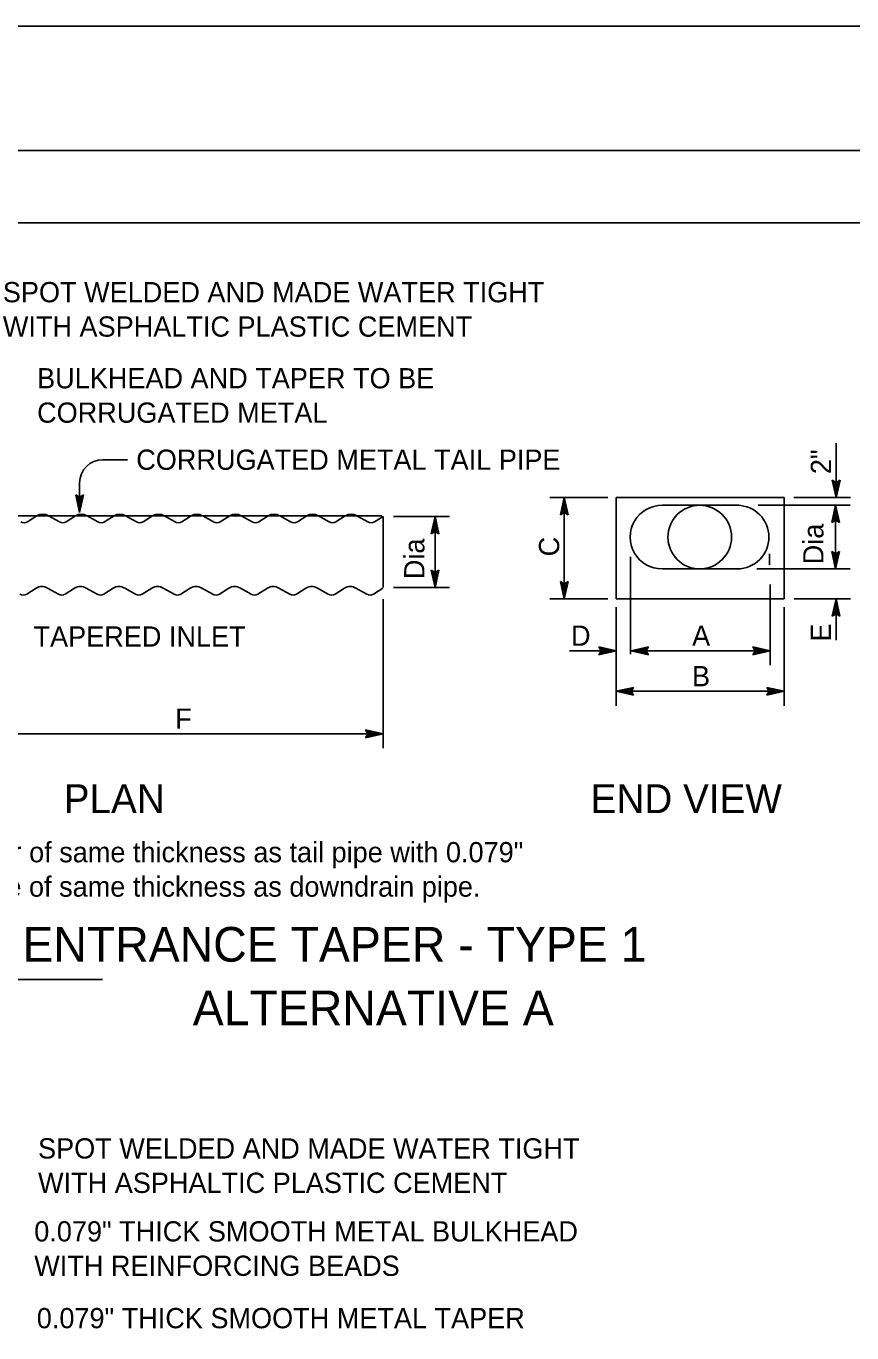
# Model space of a CAD drawing. Extents: x -894 to 866, y -472 to 714.
# Drawn here: x -693 to -407.5, y 261.6 to 713.6 of the extents above; entities that cross this region are included whole.
import ezdxf

# ---------------------------------------------------------------- set-up
doc = ezdxf.new("R2010")
doc.units = 0
for name, color, linetype in [('56 Stage 3 Anno', 7, 'Continuous'), ('57 Undefined', 7, 'Continuous'), ('60 Nongeo Data', 7, 'Continuous'), ('border_PLOTTING-ELEMENTS', 7, 'Continuous'), ('border_rw_22x34_Cut_Lines', 7, 'Continuous'), ('border_SHEET', 7, 'Continuous')]:
    doc.layers.add(name, color=color, linetype=linetype)

msp = doc.modelspace()

# ---------------------------------------------------------------- linework, layer by layer
at = {"layer": '56 Stage 3 Anno'}
for p, q in [((-412.91, 569.35), (-412.91, 550.5)), ((-666.45, 563.61), (-657.88, 563.61)), ((-412.91, 550.5), (-414.24, 556.5)), ((-414.24, 556.5), (-414.24, 556.5)), ((-414.24, 556.5), (-412.91, 555.7)), ((-412.91, 551.89), (-413.88, 556.27)), ((-412.91, 553.27), (-413.53, 556.09)), ((-412.91, 555.7), (-411.57, 556.5)), ((-411.57, 556.5), (-412.91, 550.5)), ((-411.92, 556.29), (-412.91, 551.88)), ((-412.28, 556.05), (-412.91, 553.27)), ((-411.57, 556.5), (-411.57, 556.5)), ((-674.45, 545.4), (-675.78, 551.4)), ((-675.78, 551.4), (-675.78, 551.4)), ((-675.78, 551.4), (-674.45, 550.6)), ((-674.45, 555.61), (-674.45, 545.4)), ((-674.45, 550.6), (-673.11, 551.4)), ((-673.11, 551.4), (-674.45, 545.4)), ((-673.11, 551.4), (-673.11, 551.4)), ((-412.91, 554.65), (-413.17, 555.86)), ((-412.63, 555.88), (-412.91, 554.65)), ((-674.46, 546.79), (-675.43, 551.16)), ((-674.45, 548.16), (-675.08, 550.99)), ((-674.45, 549.54), (-674.72, 550.75)), ((-673.47, 551.18), (-674.45, 546.78)), ((-673.83, 550.95), (-674.45, 548.16)), ((-674.18, 550.77), (-674.45, 549.54)), ((-491.85, 550.5), (-511.91, 550.5)), ((-508.25, 544.5), (-506.91, 550.5)), ((-507.89, 544.72), (-506.91, 549.12)), ((-507.53, 544.95), (-506.91, 547.74)), ((-506.91, 550.5), (-506.91, 515.5)), ((-506.91, 550.5), (-506.91, 550.5)), ((-506.91, 550.5), (-505.58, 544.5)), ((-506.91, 549.11), (-505.94, 544.74)), ((-506.91, 547.74), (-506.28, 544.92)), ((-439.92, 547.84), (-408.11, 547.84)), ((-427.55, 550.5), (-407.91, 550.5)), ((-414.45, 541.84), (-413.11, 547.84)), ((-413.11, 547.84), (-413.11, 525.84)), ((-413.11, 547.84), (-413.11, 547.84)), ((-413.11, 547.84), (-411.78, 541.84)), ((-412.91, 550.5), (-412.91, 550.5)), ((-674.45, 545.4), (-674.45, 545.4)), ((-565.91, 544.01), (-546.57, 544.01)), ((-552.91, 538.01), (-551.57, 544.01)), ((-552.55, 538.22), (-551.57, 542.63)), ((-551.57, 544.01), (-551.57, 519.38)), ((-551.57, 544.01), (-551.57, 544.01)), ((-551.57, 544.01), (-550.24, 538.01)), ((-551.56, 542.62), (-550.6, 538.24)), ((-506.91, 545.3), (-508.25, 544.5)), ((-508.25, 544.5), (-508.25, 544.5)), ((-507.19, 545.13), (-506.91, 546.36)), ((-506.91, 546.36), (-506.64, 545.15)), ((-505.58, 544.5), (-506.91, 545.3)), ((-505.58, 544.5), (-505.58, 544.5)), ((-413.11, 542.64), (-414.45, 541.84)), ((-414.09, 542.05), (-413.11, 546.46)), ((-413.74, 542.29), (-413.11, 545.07)), ((-413.39, 542.46), (-413.11, 543.69)), ((-413.11, 546.44), (-412.14, 542.07)), ((-413.11, 545.07), (-412.49, 542.25)), ((-413.11, 543.69), (-412.85, 542.48)), ((-411.78, 541.84), (-413.11, 542.64)), ((-551.57, 538.81), (-552.91, 538.01)), ((-552.91, 538.01), (-552.91, 538.01)), ((-552.19, 538.46), (-551.57, 541.24)), ((-551.84, 538.63), (-551.57, 539.86)), ((-551.57, 541.24), (-550.94, 538.42)), ((-551.57, 539.86), (-551.3, 538.65)), ((-550.24, 538.01), (-551.57, 538.81)), ((-550.24, 538.01), (-550.24, 538.01)), ((-414.45, 541.84), (-414.45, 541.84)), ((-411.78, 541.84), (-411.78, 541.84)), ((-484.03, 529.98), (-484.03, 496.33)), ((-435.91, 531), (-435.91, 527.27)), ((-413.11, 525.84), (-414.44, 531.84)), ((-414.44, 531.84), (-414.44, 531.84)), ((-414.44, 531.84), (-413.11, 531.04)), ((-413.11, 527.23), (-414.08, 531.6)), ((-413.11, 528.6), (-413.73, 531.42)), ((-413.11, 529.98), (-413.38, 531.19)), ((-413.11, 531.04), (-411.77, 531.84)), ((-411.77, 531.84), (-413.11, 525.84)), ((-412.13, 531.62), (-413.11, 527.22)), ((-412.49, 531.39), (-413.11, 528.6)), ((-412.83, 531.21), (-413.11, 529.98)), ((-411.77, 531.84), (-411.77, 531.84)), ((-551.57, 519.38), (-552.9, 525.38)), ((-552.9, 525.38), (-552.9, 525.38)), ((-552.9, 525.38), (-551.57, 524.58)), ((-551.57, 520.77), (-552.54, 525.15)), ((-551.56, 522.14), (-552.19, 524.97)), ((-551.56, 523.52), (-551.83, 524.73)), ((-551.57, 524.58), (-550.23, 525.38)), ((-550.23, 525.38), (-551.57, 519.38)), ((-550.58, 525.16), (-551.57, 520.76)), ((-550.94, 524.93), (-551.56, 522.14)), ((-551.29, 524.75), (-551.56, 523.52)), ((-550.23, 525.38), (-550.23, 525.38)), ((-440.32, 525.84), (-408.11, 525.84)), ((-413.11, 525.84), (-413.11, 525.84)), ((-506.91, 515.5), (-508.24, 521.5)), ((-508.24, 521.5), (-508.24, 521.5)), ((-508.24, 521.5), (-506.91, 520.7)), ((-506.91, 516.89), (-507.88, 521.27)), ((-506.91, 518.27), (-507.53, 521.09)), ((-506.91, 519.65), (-507.17, 520.86)), ((-506.91, 520.7), (-505.57, 521.5)), ((-505.57, 521.5), (-506.91, 515.5)), ((-505.92, 521.29), (-506.91, 516.88)), ((-506.28, 521.05), (-506.91, 518.27)), ((-506.63, 520.88), (-506.91, 519.65)), ((-505.57, 521.5), (-505.57, 521.5)), ((-435.71, 520.4), (-435.71, 492.5)), ((-569.57, 515.4), (-569.57, 463.8)), ((-565.91, 519.38), (-546.57, 519.38)), ((-551.57, 519.38), (-551.57, 519.38)), ((-491.85, 515.5), (-511.91, 515.5)), ((-506.91, 515.5), (-506.91, 515.5)), ((-427.42, 515.5), (-407.91, 515.5)), ((-414.25, 509.5), (-412.91, 515.5)), ((-412.91, 515.5), (-412.91, 501.16)), ((-412.91, 515.5), (-412.91, 515.5)), ((-412.91, 515.5), (-411.58, 509.5)), ((-488.91, 512.63), (-488.91, 478.5)), ((-430.91, 512.63), (-430.91, 478.5)), ((-413.89, 509.72), (-412.91, 514.12)), ((-413.53, 509.95), (-412.91, 512.74)), ((-413.19, 510.13), (-412.91, 511.36)), ((-412.91, 514.11), (-411.94, 509.74)), ((-412.91, 512.74), (-412.28, 509.92)), ((-412.91, 511.36), (-412.64, 510.15)), ((-412.91, 510.3), (-414.25, 509.5)), ((-414.25, 509.5), (-414.25, 509.5)), ((-411.58, 509.5), (-412.91, 510.3)), ((-411.58, 509.5), (-411.58, 509.5)), ((-488.91, 497.5), (-505.09, 497.5)), ((-494.11, 497.5), (-494.91, 498.84)), ((-494.91, 498.84), (-494.91, 498.84)), ((-494.91, 498.84), (-488.91, 497.5)), ((-488.91, 497.5), (-494.91, 496.17)), ((-494.91, 496.17), (-494.11, 497.5)), ((-494.69, 498.49), (-490.29, 497.5)), ((-490.3, 497.5), (-494.67, 496.53)), ((-491.67, 497.51), (-494.5, 496.88)), ((-494.46, 498.13), (-491.67, 497.51)), ((-494.28, 497.78), (-493.05, 497.51)), ((-493.05, 497.51), (-494.26, 497.24)), ((-488.91, 497.5), (-488.91, 497.5)), ((-483.83, 497.5), (-477.83, 498.83)), ((-483.83, 497.5), (-435.71, 497.5)), ((-477.83, 496.16), (-483.83, 497.5)), ((-483.83, 497.5), (-483.83, 497.5)), ((-478.05, 496.52), (-482.45, 497.5)), ((-482.44, 497.51), (-478.06, 498.47)), ((-481.07, 497.5), (-478.24, 498.13)), ((-478.28, 496.88), (-481.07, 497.5)), ((-479.69, 497.5), (-478.48, 497.77)), ((-478.46, 497.23), (-479.69, 497.5)), ((-477.83, 498.83), (-478.63, 497.5)), ((-478.63, 497.5), (-477.83, 496.16)), ((-477.83, 498.83), (-477.83, 498.83)), ((-440.91, 497.5), (-441.71, 498.84)), ((-441.71, 498.84), (-441.71, 498.84)), ((-441.71, 498.84), (-435.71, 497.5)), ((-435.71, 497.5), (-441.71, 496.17)), ((-441.71, 496.17), (-440.91, 497.5)), ((-441.49, 498.49), (-437.09, 497.5)), ((-437.1, 497.5), (-441.47, 496.53)), ((-438.47, 497.51), (-441.29, 496.88)), ((-441.25, 498.13), (-438.47, 497.51)), ((-441.08, 497.78), (-439.85, 497.51)), ((-439.85, 497.51), (-441.06, 497.24)), ((-435.71, 497.5), (-435.71, 497.5)), ((-494.91, 496.17), (-494.91, 496.17)), ((-477.83, 496.16), (-477.83, 496.16)), ((-441.71, 496.17), (-441.71, 496.17)), ((-488.91, 483.5), (-482.91, 484.83)), ((-487.52, 483.51), (-483.14, 484.47)), ((-486.15, 483.5), (-483.32, 484.13)), ((-484.76, 483.5), (-483.56, 483.77)), ((-482.91, 484.83), (-483.71, 483.5)), ((-482.91, 484.83), (-482.91, 484.83)), ((-436.11, 483.5), (-436.91, 484.84)), ((-436.91, 484.84), (-436.91, 484.84)), ((-436.91, 484.84), (-430.91, 483.5)), ((-436.69, 484.49), (-432.29, 483.5)), ((-436.46, 484.13), (-433.67, 483.51)), ((-436.28, 483.78), (-435.05, 483.51)), ((-488.91, 483.5), (-430.91, 483.5)), ((-482.91, 482.16), (-488.91, 483.5)), ((-488.91, 483.5), (-488.91, 483.5)), ((-483.13, 482.52), (-487.53, 483.5)), ((-483.36, 482.88), (-486.15, 483.5)), ((-483.54, 483.23), (-484.76, 483.5)), ((-483.71, 483.5), (-482.91, 482.16)), ((-482.91, 482.16), (-482.91, 482.16)), ((-430.91, 483.5), (-436.91, 482.17)), ((-436.91, 482.17), (-436.11, 483.5)), ((-436.91, 482.17), (-436.91, 482.17)), ((-432.3, 483.5), (-436.67, 482.53)), ((-433.67, 483.51), (-436.5, 482.88)), ((-435.05, 483.51), (-436.26, 483.24)), ((-430.91, 483.5), (-430.91, 483.5)), ((-574.77, 468.8), (-575.57, 470.14)), ((-575.57, 470.14), (-575.57, 470.14)), ((-575.57, 470.14), (-569.57, 468.8)), ((-569.57, 468.8), (-708.01, 468.8)), ((-569.57, 468.8), (-575.57, 467.47)), ((-575.57, 467.47), (-574.77, 468.8)), ((-575.57, 467.47), (-575.57, 467.47)), ((-575.35, 469.78), (-570.95, 468.8)), ((-570.96, 468.79), (-575.33, 467.83)), ((-572.33, 468.8), (-575.15, 468.17)), ((-575.12, 469.42), (-572.33, 468.8)), ((-574.94, 469.07), (-573.71, 468.8)), ((-573.71, 468.8), (-574.92, 468.53)), ((-569.57, 468.8), (-569.57, 468.8))]:
    msp.add_line(p, q, dxfattribs=at)
msp.add_arc((-666.45, 555.61), 8, 90, 180, dxfattribs=at)
at = {"layer": '60 Nongeo Data'}
for p, q in [((-488.91, 550.5), (-488.91, 515.5)), ((-488.91, 550.5), (-430.91, 550.5)), ((-473.06, 547.84), (-446.57, 547.84)), ((-430.91, 550.5), (-430.91, 515.5)), ((-708.01, 544.2), (-570.01, 544.2)), ((-692.46, 542.11), (-689.22, 544.19)), ((-685.22, 544.2), (-681.46, 542.12)), ((-679.14, 542.11), (-675.9, 544.19)), ((-671.9, 544.2), (-668.14, 542.12)), ((-665.81, 542.11), (-662.57, 544.19)), ((-658.57, 544.2), (-654.81, 542.12)), ((-652.48, 542.11), (-649.24, 544.19)), ((-645.24, 544.2), (-641.48, 542.12)), ((-639.15, 542.11), (-635.91, 544.19)), ((-631.91, 544.2), (-628.15, 542.12)), ((-625.82, 542.11), (-622.58, 544.19)), ((-618.58, 544.2), (-614.82, 542.12)), ((-612.5, 542.11), (-609.26, 544.19)), ((-605.26, 544.2), (-601.5, 542.12)), ((-599.17, 542.11), (-595.93, 544.19)), ((-591.93, 544.2), (-588.17, 542.12)), ((-585.84, 542.11), (-582.6, 544.19)), ((-578.6, 544.2), (-574.84, 542.12)), ((-572.51, 542.11), (-569.56, 544)), ((-569.57, 544.01), (-569.57, 519.38)), ((-473.06, 525.84), (-447.02, 525.84)), ((-692.77, 517.11), (-689.53, 519.19)), ((-685.53, 519.2), (-681.77, 517.12)), ((-679.44, 517.11), (-676.2, 519.19)), ((-672.2, 519.2), (-668.44, 517.12)), ((-666.12, 517.11), (-662.88, 519.19)), ((-658.88, 519.2), (-655.12, 517.12)), ((-652.79, 517.11), (-649.55, 519.19)), ((-645.55, 519.2), (-641.79, 517.12)), ((-639.46, 517.11), (-636.22, 519.19)), ((-632.22, 519.2), (-628.46, 517.12)), ((-626.13, 517.11), (-622.89, 519.19)), ((-618.89, 519.2), (-615.13, 517.12)), ((-612.8, 517.11), (-609.56, 519.19)), ((-605.56, 519.2), (-601.8, 517.12)), ((-599.48, 517.11), (-596.24, 519.19)), ((-592.24, 519.2), (-588.48, 517.12)), ((-586.15, 517.11), (-582.91, 519.19)), ((-578.91, 519.2), (-575.15, 517.12)), ((-572.82, 517.11), (-569.58, 519.19)), ((-488.91, 515.5), (-430.91, 515.5)), ((-837.46, 383.83), (-666.55, 383.83))]:
    msp.add_line(p, q, dxfattribs=at)
msp.add_circle((-460.07, 536.84), 11, dxfattribs=at)
for centre, radius, start, end in [((-473.12, 536.84), 11, 89.6881, 270.3077), ((-447.15, 536.84), 11, 270.6187, 89.3762), ((-687.22, 540.8), 3.94, 59.5345, 120.4655), ((-673.9, 540.8), 3.94, 59.5345, 120.4655), ((-660.57, 540.8), 3.94, 59.5345, 120.4655), ((-647.24, 540.8), 3.94, 59.5345, 120.4655), ((-633.91, 540.8), 3.94, 59.5345, 120.4655), ((-620.58, 540.8), 3.94, 59.5345, 120.4655), ((-607.26, 540.8), 3.94, 59.5345, 120.4655), ((-593.93, 540.8), 3.94, 59.5345, 120.4655), ((-580.6, 540.8), 3.94, 59.5345, 120.4655), ((-693.63, 544.2), 2.4, 240.8519, 299.1481), ((-680.3, 544.2), 2.4, 240.8519, 299.1481), ((-666.98, 544.2), 2.4, 240.8519, 299.1481), ((-653.65, 544.2), 2.4, 240.8519, 299.1481), ((-640.32, 544.2), 2.4, 240.8519, 299.1481), ((-626.99, 544.2), 2.4, 240.8519, 299.1481), ((-613.66, 544.2), 2.4, 240.8519, 299.1481), ((-600.34, 544.2), 2.4, 240.8519, 299.1481), ((-587.01, 544.2), 2.4, 240.8519, 299.1481), ((-573.68, 544.2), 2.4, 240.8519, 299.1481), ((-687.53, 515.8), 3.94, 59.5345, 120.4655), ((-674.2, 515.8), 3.94, 59.5345, 120.4655), ((-660.88, 515.8), 3.94, 59.5345, 120.4655), ((-647.55, 515.8), 3.94, 59.5345, 120.4655), ((-634.22, 515.8), 3.94, 59.5345, 120.4655), ((-620.89, 515.8), 3.94, 59.5345, 120.4655), ((-607.56, 515.8), 3.94, 59.5345, 120.4655), ((-594.24, 515.8), 3.94, 59.5345, 120.4655), ((-580.91, 515.8), 3.94, 59.5345, 120.4655), ((-693.94, 519.2), 2.4, 240.8519, 299.1481), ((-680.61, 519.2), 2.4, 240.8519, 299.1481), ((-667.28, 519.2), 2.4, 240.8519, 299.1481), ((-653.96, 519.2), 2.4, 240.8519, 299.1481), ((-640.63, 519.2), 2.4, 240.8519, 299.1481), ((-627.3, 519.2), 2.4, 240.8519, 299.1481), ((-613.97, 519.2), 2.4, 240.8519, 299.1481), ((-600.64, 519.2), 2.4, 240.8519, 299.1481), ((-587.32, 519.2), 2.4, 240.8519, 299.1481), ((-573.99, 519.2), 2.4, 240.8519, 299.1481)]:
    msp.add_arc(centre, radius, start, end, dxfattribs=at)
at = {"layer": 'border_PLOTTING-ELEMENTS'}
for points in [[(-894.04, -472.44), (865.96, -472.44), (865.96, 713.56), (-894.04, 713.56)], [(-864.04, 670.56), (835.96, 670.56), (835.96, -429.44), (-864.04, -429.44)]]:
    msp.add_lwpolyline(points, close=True, dxfattribs=at)
at = {"layer": 'border_rw_22x34_Cut_Lines'}
msp.add_lwpolyline([(-864.04, 670.56), (835.96, 670.56), (835.96, -429.44), (-864.04, -429.44)], close=True, dxfattribs=at)
at = {"layer": 'border_SHEET'}
msp.add_line((-814.04, 645.56), (810.96, 645.56), dxfattribs=at)

# ---------------------------------------------------------------- texts
at = {"layer": '57 Undefined'}
for s, height, p in [('SPOT WELDED AND MADE WATER TIGHT', 7, (-701.01, 618.06)), ('WITH ASPHALTIC PLASTIC CEMENT', 7, (-701.01, 606.16)), ('BULKHEAD AND TAPER TO BE', 7, (-689.17, 588.29)), ('CORRUGATED METAL', 7, (-689.17, 576.39)), ('CORRUGATED METAL TAIL PIPE', 7, (-654.89, 560.11)), ('D', 7, (-504.56, 499.25)), ('A', 7, (-462.7, 499.25)), ('TAPERED INLET', 7, (-690.4, 498.96)), ('B', 7, (-462.75, 485.25)), ('F', 7, (-641.45, 470.55)), ('PLAN', 10, (-679.96, 441.37)), ('END VIEW', 10, (-497.78, 441.37)), ('Bulkhead and taper of same thickness as tail pipe with 0.079"', 7, (-775.71, 424.37)), ('maximum. Tail pipe of same thickness as downdrain pipe.', 7, (-775.71, 412.47)), ('ENTRANCE TAPER - TYPE 1', 12, (-694.25, 389.99)), ('ALTERNATIVE A', 12, (-635.35, 367.99)), ('SPOT WELDED AND MADE WATER TIGHT', 7, (-688.84, 321.91)), ('WITH ASPHALTIC PLASTIC CEMENT', 7, (-688.84, 310.01)), ('0.079" THICK SMOOTH METAL BULKHEAD', 7, (-690.15, 293.22)), ('WITH REINFORCING BEADS', 7, (-690.15, 281.32)), ('0.079" THICK SMOOTH METAL TAPER', 7, (-689.27, 263.21))]:
    msp.add_text(s, height=height, dxfattribs=at).set_placement(p)
for s, p in [('2"', (-414.66, 558.62)), ('Dia', (-417.29, 527.44)), ('Dia', (-555.26, 522.3)), ('C', (-508.66, 530.17)), ('E', (-414.66, 500.71))]:
    msp.add_text(s, height=7, rotation=90, dxfattribs=at).set_placement(p)

doc.saveas('drawing.dxf')
